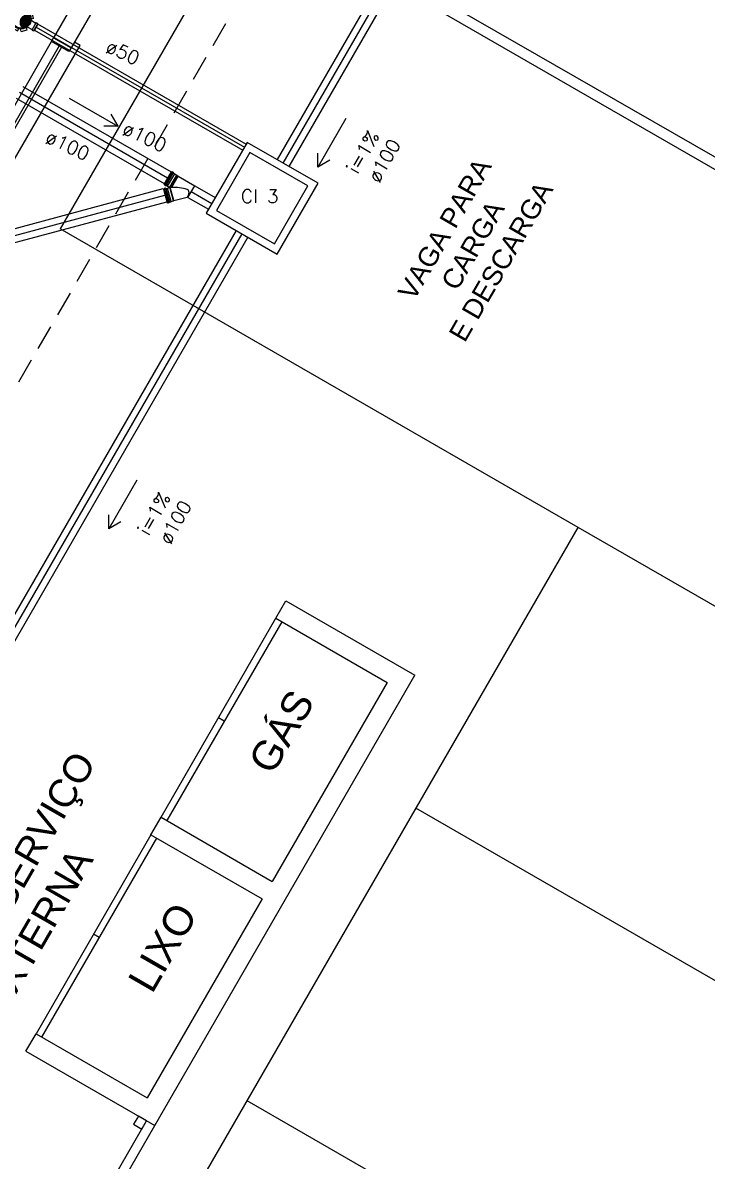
# Model space of a CAD drawing. Extents: x 384 to 538, y 71 to 145.
# Drawn here: x 481.16 to 486.22, y 94.53 to 102.95 of the extents above; entities that cross this region are included whole.
import ezdxf

# ---------------------------------------------------------------- set-up
doc = ezdxf.new("R2010")
doc.units = 0
doc.header["$LTSCALE"] = 0.005
doc.linetypes.add('TRACEJADO_G', pattern=[0.375, 0.25, -0.125])
doc.layers.get('0').update_dxf_attribs({"linetype": 'CONTINUOUS'})
for name, color, linetype in [('A-PAREDE', 5, 'CONTINUOUS'), ('A-PISOS-CTEL', 2, 'TRACEJADO_G'), ('A-PISOS-NIVEL', 1, 'CONTINUOUS'), ('A-TEXTO', 3, 'CONTINUOUS'), ('AR-ALV', 5, 'CONTINUOUS'), ('ARQ-ALV-VISTA2', 2, 'CONTINUOUS'), ('ARQ-ESQ-VISTA1', 2, 'CONTINUOUS'), ('ARQ-TXT-1_050', 2, 'CONTINUOUS'), ('ARQ-TXT-1_075', 2, 'CONTINUOUS'), ('EIXOS', 1, 'CONTINUOUS'), ('ESG-GERAL', 7, 'CONTINUOUS'), ('ESGOTO', 3, 'CONTINUOUS'), ('TIGRECAD', 3, 'CONTINUOUS'), ('TINTERNO', 9, 'CONTINUOUS'), ('TUB-ESGOTO', 7, 'CONTINUOUS')]:
    doc.layers.add(name, color=color, linetype=linetype)
doc.styles.add('ESC-50-A20', font='arial.ttf', dxfattribs={"height": 0.1})
doc.styles.add('R80', font='SIMPLEX.SHX', dxfattribs={"height": 0.2})
doc.styles.get("Standard").update_dxf_attribs({"font": 'simplex.shx'})

# ---------------------------------------------------------------- blocks, each defined once
blk = doc.blocks.new('*X14')
at = {"color": 0, "linetype": 'Continuous'}
for p, q in [((157.2, 168.8), (173.8, 168.8)), ((162.2, 170.6), (171.9, 170.6)), ((125, 121.9), (194, 121.9)), ((125, 120), (194, 120)), ((125, 118.1), (194, 118.1)), ((125.1, 123.8), (193.9, 123.8)), ((125.1, 116.2), (193.9, 116.2)), ((125.3, 125.6), (193.8, 125.6)), ((125.3, 114.4), (193.8, 114.4)), ((125.5, 127.5), (193.6, 127.5)), ((125.5, 112.5), (193.6, 112.5)), ((125.8, 129.4), (193.4, 129.4)), ((125.8, 110.6), (193.4, 110.6)), ((126.2, 131.2), (193.1, 131.2)), ((126.2, 108.8), (193.1, 108.8)), ((126.6, 133.1), (192.7, 133.1)), ((126.6, 106.9), (192.7, 106.9)), ((127.2, 135), (192.3, 135)), ((127.2, 105), (192.3, 105)), ((127.8, 136.9), (191.9, 136.9)), ((127.8, 103.1), (191.9, 103.1)), ((128.4, 138.8), (191.4, 138.8)), ((128.4, 101.2), (191.4, 101.2)), ((129.2, 140.6), (190.8, 140.6)), ((129.2, 99.4), (190.8, 99.4)), ((130, 142.5), (190.2, 142.5)), ((130, 97.5), (190.2, 97.5)), ((130.9, 144.4), (189.6, 144.4)), ((130.9, 95.6), (189.6, 95.6)), ((132, 146.2), (188.8, 146.2)), ((132, 93.8), (188.8, 93.8)), ((133.1, 148.1), (188, 148.1)), ((133.1, 91.9), (188, 91.9)), ((134.3, 150), (187.1, 150)), ((134.3, 90), (187.1, 90)), ((135.6, 151.9), (186.2, 151.9)), ((135.6, 88.1), (186.2, 88.1)), ((137.1, 153.8), (185.2, 153.8)), ((137.1, 86.2), (185.2, 86.2)), ((138.7, 155.6), (184.1, 155.6)), ((138.7, 84.4), (184.1, 84.4)), ((140.5, 157.5), (182.9, 157.5)), ((142.5, 159.4), (181.7, 159.4)), ((144.7, 161.2), (180.3, 161.2)), ((147.2, 163.1), (178.9, 163.1)), ((150, 165), (177.3, 165)), ((153.2, 166.9), (175.6, 166.9)), ((140.5, 82.5), (182.9, 82.5)), ((142.5, 80.6), (181.7, 80.6)), ((144.7, 78.8), (180.3, 78.8)), ((147.2, 76.9), (178.9, 76.9)), ((150, 75), (177.3, 75)), ((153.2, 73.1), (175.6, 73.1)), ((157.2, 71.2), (173.8, 71.2)), ((162.2, 69.4), (171.9, 69.4))]:
    blk.add_line(p, q, dxfattribs=at)
blk = doc.blocks.new('27150012')
at = {"layer": 'ESGOTO'}
for p, q in [((22, 90.5), (-22, 90.5)), ((-22, 90.5), (-22, 71.7)), ((22, 90.5), (22, 71.7)), ((-90.5, 22), (-90.5, -22)), ((-90.5, 22), (-71.7, 22)), ((-48.4, 79.5), (-79.5, 48.4)), ((-79.5, 48.4), (-66.3, 35.1)), ((-48.4, 79.5), (-35.1, 66.3)), ((48.4, 79.5), (35.1, 66.3)), ((79.5, 48.4), (48.4, 79.5)), ((79.5, 48.4), (66.3, 35.1)), ((69.8, 27.5), (111, 27.5)), ((111, 32), (111, -32)), ((111, 32), (124, 32)), ((124, 32), (124, -32)), ((124, 27.5), (129, 27.5)), ((129, 27.5), (129, -27.5)), ((-90.5, -22), (-71.7, -22)), ((-79.5, -48.4), (-66.3, -35.1)), ((-79.5, -48.4), (-48.4, -79.5)), ((-48.4, -79.5), (-35.1, -66.3)), ((-22, -90.5), (-22, -71.7)), ((22, -90.5), (22, -71.7)), ((48.4, -79.5), (35.1, -66.3)), ((48.4, -79.5), (79.5, -48.4)), ((79.5, -48.4), (66.3, -35.1)), ((69.8, -27.5), (111, -27.5)), ((111, -32), (124, -32)), ((124, -27.5), (129, -27.5)), ((-22, -90.5), (22, -90.5))]:
    blk.add_line(p, q, dxfattribs=at)
for radius in [75, 69]:
    blk.add_circle((0, 0), radius, dxfattribs=at)
at = {"layer": 'ESGOTO', "linetype": 'Continuous'}
blk.add_arc((53, 0), 53, 98.83561, 261.16439, dxfattribs=at)
blk.add_blockref('*X14', (-125, -120), dxfattribs=at)

msp = doc.modelspace()

# ---------------------------------------------------------------- linework, layer by layer
at = {"color": 251}
for p, q in [((482.1834, 97.0715), (483.0328, 98.5441)), ((483.0761, 98.5191), (482.2267, 97.0465)), ((482.6514, 97.7828), (482.6081, 97.8078)), ((482.1084, 96.9416), (481.259, 95.469)), ((481.3023, 95.444), (482.1517, 96.9166)), ((481.727, 96.1803), (481.6837, 96.2053)), ((480.5996, 92.2643), (482.0763, 94.8244)), ((480.6252, 92.1687), (482.1369, 94.7894))]:
    msp.add_line(p, q, dxfattribs=at)
at = {"layer": 'A-PAREDE', "color": 2, "extrusion": (0, 0, -1)}
for p, q in [((481.5041, 102.3951), (481.8643, 102.1872)), ((483.5507, 102.2429), (483.3428, 101.8828)), ((482.0053, 99.5662), (481.7974, 99.2061))]:
    msp.add_line(p, q, dxfattribs=at)
at = {"layer": 'A-PAREDE', "color": 251}
for p, q in [((482.1369, 94.7894), (484.0606, 98.1244)), ((483.8557, 98.0694), (483.0063, 96.5968)), ((482.9313, 96.4669), (482.0819, 94.9943))]:
    msp.add_line(p, q, dxfattribs=at)
at = {"layer": 'A-PAREDE', "color": 2}
for points in [[(481.8123, 102.2771), (481.8643, 102.1872), (481.7604, 102.1872)], [(483.4327, 101.9347), (483.3428, 101.8828), (483.3428, 101.9866)], [(481.8873, 99.258), (481.7974, 99.2061), (481.7974, 99.3099)]]:
    msp.add_lwpolyline(points, dxfattribs=at)
at = {"layer": 'A-PISOS-CTEL', "color": 251, "linetype": 'TRACEJADO_G', "ltscale": 150}
msp.add_lwpolyline([(468.8852, 95.2758), (477.6541, 110.478), (484.6706, 106.4308), (475.9016, 91.2286)], close=True, dxfattribs=at)
at = {"layer": 'A-PISOS-NIVEL', "color": 251}
for p, q in [((484.2608, 106.3208), (481.4377, 101.4267)), ((482.8744, 103.9173), (498.1519, 95.1373)), ((498.1519, 95.018), (482.8368, 103.8521)), ((485.2682, 99.2172), (481.4377, 101.4267)), ((479.5221, 89.2556), (485.2682, 99.2172)), ((489.5993, 96.7189), (485.2682, 99.2172)), ((488.4001, 94.64), (484.069, 97.1383)), ((487.151, 92.4744), (482.8198, 94.9727))]:
    msp.add_line(p, q, dxfattribs=at)
msp.add_lwpolyline([(482.0156, 94.8594), (481.9807, 94.7987), (482.0413, 94.7638), (482.0763, 94.8244), (482.0156, 94.8594)], dxfattribs=at)
at = {"layer": 'AR-ALV', "color": 251}
for p, q in [((483.0328, 98.5441), (483.1077, 98.674)), ((483.1077, 98.674), (484.0606, 98.1244)), ((483.0328, 98.5441), (483.8557, 98.0694)), ((482.1084, 96.9416), (482.1834, 97.0715)), ((482.1834, 97.0715), (483.0063, 96.5968)), ((482.1084, 96.9416), (482.9313, 96.4669)), ((481.1841, 95.3391), (481.259, 95.469)), ((481.259, 95.469), (482.0819, 94.9943)), ((481.1841, 95.3391), (482.1369, 94.7894))]:
    msp.add_line(p, q, dxfattribs=at)
at = {"layer": 'ARQ-ALV-VISTA2', "color": 251, "ltscale": 0.1}
for p, q in [((481.9923, 103.5889), (481.5176, 102.7659)), ((481.5875, 103.1874), (481.3877, 102.8409)), ((481.5176, 102.7659), (481.3877, 102.8409))]:
    msp.add_line(p, q, dxfattribs=at)
msp.add_lwpolyline([(481.5176, 102.7659), (481.5026, 102.74), (481.3727, 102.8149), (481.3877, 102.8409)], close=True, dxfattribs=at)
at = {"layer": 'ARQ-ESQ-VISTA1', "color": 251}
for p, q in [((480.903, 102.0007), (481.3727, 102.8149)), ((481.429, 102.7824), (480.9596, 101.9685)), ((481.4464, 102.7724), (480.9769, 101.9585))]:
    msp.add_line(p, q, dxfattribs=at)
msp.add_lwpolyline([(480.9929, 101.8564), (481.0363, 101.8314), (481.5859, 102.7843), (481.5426, 102.8093)], dxfattribs=at)
at = {"layer": 'EIXOS'}
for p, q in [((483.0857, 101.9143), (485.0908, 105.3872)), ((481.2604, 102.9194), (482.8009, 102.0326)), ((480.4507, 101.2045), (482.2128, 101.6766)), ((482.4074, 101.7033), (482.5599, 101.6152)), ((480.8831, 98.0993), (482.7832, 101.3903))]:
    msp.add_line(p, q, dxfattribs=at)
at = {"layer": 'EIXOS', "extrusion": (0, 0, -1)}
msp.add_line((481.1361, 102.4383), (482.2323, 101.8054), dxfattribs=at)
at = {"layer": 'ESG-GERAL', "color": 5, "linetype": 'Continuous', "extrusion": (0, 0, -1)}
msp.add_lwpolyline([(-483.3448, 101.7647), (-482.8209, 102.0672), (-482.5184, 101.5433), (-483.0423, 101.2408)], close=True, dxfattribs=at)
at = {"layer": 'ESG-GERAL', "color": 1, "linetype": 'Continuous', "extrusion": (0, 0, -1)}
msp.add_lwpolyline([(-482.841, 101.9921), (-482.5935, 101.5634), (-483.0222, 101.3159), (-483.2697, 101.7446)], close=True, dxfattribs=at)
at = {"layer": 'TIGRECAD', "color": 3}
for p, q in [((482.2581, 101.85), (482.2057, 101.7592)), ((482.2659, 101.8494), (482.2101, 101.7528)), ((482.274, 101.8447), (482.2182, 101.7482)), ((482.2321, 101.744), (482.2845, 101.8348)), ((482.2498, 101.7354), (482.3014, 101.8247)), ((482.2581, 101.85), (482.2619, 101.8478)), ((482.2589, 101.7361), (482.3075, 101.8204)), ((482.2623, 101.7363), (482.31, 101.819)), ((482.2652, 101.8501), (482.2631, 101.848)), ((482.2664, 101.8502), (482.2745, 101.8456)), ((482.2749, 101.8443), (482.2738, 101.842)), ((482.2742, 101.8407), (482.2845, 101.8348)), ((482.2845, 101.8348), (482.2846, 101.8345)), ((482.2846, 101.8345), (482.3014, 101.8247)), ((482.3014, 101.8247), (482.3022, 101.8218)), ((482.3022, 101.8218), (482.3067, 101.8192)), ((482.3067, 101.8192), (482.3075, 101.8204)), ((482.3075, 101.8204), (482.31, 101.819)), ((482.3094, 101.8176), (482.31, 101.819)), ((482.3094, 101.8176), (482.4324, 101.7466)), ((482.2008, 101.7216), (482.205, 101.7227)), ((482.2008, 101.7216), (482.2279, 101.6203)), ((482.2057, 101.7592), (482.2095, 101.7571)), ((482.2057, 101.7266), (482.2057, 101.7237)), ((482.2057, 101.7229), (482.2328, 101.6217)), ((482.2064, 101.7276), (482.2154, 101.73)), ((482.2067, 101.7266), (482.2356, 101.6189)), ((482.2092, 101.7531), (482.21, 101.7559)), ((482.2097, 101.752), (482.2177, 101.7473)), ((482.2157, 101.729), (482.2445, 101.6213)), ((482.2166, 101.7294), (482.2175, 101.727)), ((482.2178, 101.7261), (482.2449, 101.6249)), ((482.2187, 101.7264), (482.2301, 101.7294)), ((482.219, 101.7476), (482.2205, 101.7497)), ((482.2218, 101.75), (482.2321, 101.744)), ((482.2573, 101.6282), (482.2301, 101.7294)), ((482.2301, 101.7294), (482.2304, 101.7293)), ((482.2304, 101.7293), (482.2459, 101.7334)), ((482.2574, 101.6285), (482.2304, 101.7293)), ((482.2321, 101.744), (482.2324, 101.7441)), ((482.2324, 101.7441), (482.2463, 101.7361)), ((482.2762, 101.6335), (482.249, 101.7353)), ((482.2574, 101.6285), (482.2762, 101.6335)), ((482.2762, 101.6335), (482.2778, 101.6362)), ((482.2778, 101.6362), (482.3768, 101.6627)), ((482.2279, 101.6203), (482.2328, 101.6217)), ((482.2356, 101.6189), (482.2445, 101.6213)), ((482.2449, 101.6249), (482.2573, 101.6282))]:
    msp.add_line(p, q, dxfattribs=at)
for points in [[(482.247, 101.7351, -0.036301), (482.2911, 101.7365, -0.049375)], [(482.2911, 101.7365, -0.049375), (482.3505, 101.7283, -0.048245), (482.3845, 101.7165, -0.103304)], [(482.3845, 101.7165, -0.068692), (482.3883, 101.6974, -0.07269), (482.3857, 101.6783, -0.083818), (482.3785, 101.6632, -0.003088), (482.378, 101.6626, -0.129663)]]:
    msp.add_lwpolyline(points, format="xyb", dxfattribs=at)
for centre, radius, start, end in [((482.2624, 101.8487), 0.000984, 240.00005, 315.00005), ((482.2659, 101.8494), 0.000984, 60.00005, 135.00005), ((482.2747, 101.8416), 0.000984, 155.00005, 240.00005), ((482.274, 101.8447), 0.000984, 335.00005, 60.00005), ((482.2047, 101.7237), 0.000984, 285.00005, 0.00005), ((482.2067, 101.7266), 0.000984, 105.00005, 180.00005), ((482.2101, 101.7528), 0.000984, 165.00005, 240.00005), ((482.209, 101.7562), 0.000984, 345.00005, 60.00005), ((482.2157, 101.729), 0.000984, 20.00005, 105.00005), ((482.2184, 101.7273), 0.000984, 200.00005, 285.00005), ((482.2182, 101.7482), 0.000984, 240.00005, 325.00005), ((482.2213, 101.7491), 0.000984, 60.00005, 145.00005), ((482.2455, 101.7348), 0.00148, 285.00005, 60.00005)]:
    msp.add_arc(centre, radius, start, end, dxfattribs=at)
at = {"layer": 'TINTERNO', "color": 3}
for p, q in [((482.2626, 101.8475), (482.2102, 101.7567)), ((482.2734, 101.8412), (482.221, 101.7504)), ((482.2324, 101.7441), (482.2846, 101.8345)), ((482.2524, 101.7356), (482.3022, 101.8218)), ((482.2587, 101.7361), (482.3067, 101.8192)), ((482.2625, 101.7363), (482.3094, 101.8176)), ((482.2778, 101.6362), (482.2511, 101.7355)), ((482.3824, 101.66), (482.4324, 101.7466))]:
    msp.add_line(p, q, dxfattribs=at)
at = {"layer": 'TUB-ESGOTO', "extrusion": (0, 0, -1)}
for p, q in [((485.0475, 105.4122), (483.0424, 101.9393)), ((485.1341, 105.3622), (483.129, 101.8893)), ((481.1611, 102.4816), (482.2573, 101.8487)), ((481.1111, 102.395), (482.2073, 101.7621)), ((482.7399, 101.4153), (480.8398, 98.1243)), ((482.8265, 101.3653), (480.9264, 98.0743))]:
    msp.add_line(p, q, dxfattribs=at)
at = {"layer": 'TUB-ESGOTO'}
for p, q in [((481.2483, 102.8985), (482.7877, 102.0097)), ((481.269, 102.9443), (482.8127, 102.053)), ((480.4378, 101.2528), (482.1999, 101.7249)), ((482.4324, 101.7466), (482.5849, 101.6586)), ((482.3824, 101.66), (482.5349, 101.5719)), ((480.4637, 101.1562), (482.2256, 101.6283))]:
    msp.add_line(p, q, dxfattribs=at)

# ---------------------------------------------------------------- block references
at = {"layer": 'ESGOTO', "xscale": 0.001, "yscale": 0.001, "zscale": 0.001, "rotation": 329.9999999999999}
msp.add_blockref('27150012', (481.1476, 102.982), dxfattribs=at)

# ---------------------------------------------------------------- texts
at = {"layer": 'A-TEXTO', "color": 1}
for s, rotation, p in [('ø50', 334.25358, (481.7663, 102.7449)), ('ø100', 334.25358, (481.8894, 102.1374)), ('i=1%', 59.91064, (483.6357, 101.8261)), ('ø100', 334.25358, (481.3197, 102.0751)), ('ø100', 59.91064, (483.7912, 101.761)), ('i=1%', 59.91064, (482.0904, 99.1494)), ('ø100', 59.91064, (482.2459, 99.0843))]:
    msp.add_text(s, height=0.1, rotation=rotation, dxfattribs=at).set_placement(p)
at = {"layer": 'A-TEXTO', "style": 'R80'}
msp.add_text('CI 3', height=0.1, rotation=360, dxfattribs=at).set_placement((482.7742, 101.6189))
at = {"layer": 'ARQ-TXT-1_050', "color": 251, "insert": (479.6404, 94.3023), "char_height": 0.2048, "attachment_point": 1, "rotation": 60.0228, "style": 'ESC-50-A20'}
msp.add_mtext_dynamic_manual_height_columns('\\pi1.1607;ÁREA DE SERVIÇO \\P\\pi1.8014;EXTERNA       ', width=4.460641, gutter_width=1, heights=[0], dxfattribs=at)
at = {"layer": 'ARQ-TXT-1_075', "color": 251, "insert": (483.8089, 100.7512), "char_height": 0.144, "width": 1.641029, "attachment_point": 1, "rotation": 60.0228, "style": 'ESC-50-A20'}
msp.add_mtext('\\pxqc;VAGA PARA CARGA \\PE DESCARGA ', dxfattribs=at)
at = {"layer": 'ARQ-TXT-1_075', "color": 251, "char_height": 0.144, "attachment_point": 1, "rotation": 60.0228, "style": 'ESC-50-A20'}
for s, insert in [('\\pi1.1104;{\\fVerdana|b0|i0|c0|p34;      \\fArial|b0|i0|c0|p34;\\H1.5x; GÁS\\P\\pi1.3526;      }', (482.0357, 96.1234)), ('\\pxqc;{\\fVerdana|b0|i0|c0|p34;      \\fArial|b0|i0|c0|p34;\\H1.5x; LIXO\\P      }', (481.2127, 94.6219))]:
    msp.add_mtext_dynamic_manual_height_columns(s, width=3.098125, gutter_width=1, heights=[0], dxfattribs=dict(at, insert=insert))

doc.saveas('drawing.dxf')
